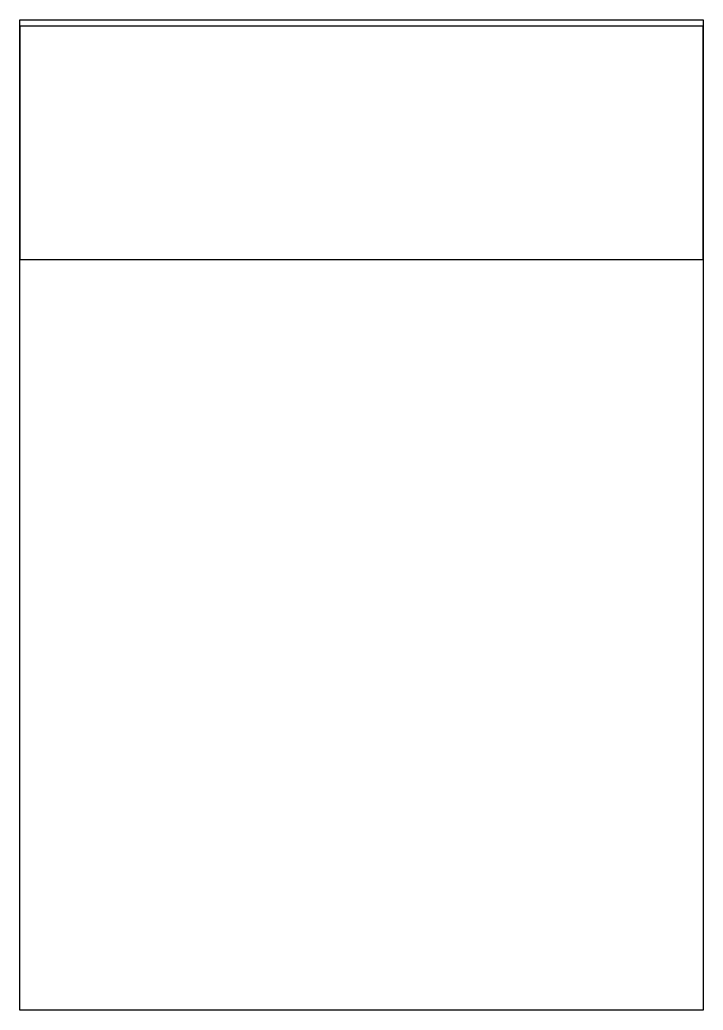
# Model space of a CAD drawing. Header units: inches. Extents: x 1 to 1921, y -2781 to 0.
import ezdxf

# ---------------------------------------------------------------- set-up
doc = ezdxf.new("R2010")
doc.units = ezdxf.units.IN
doc.header["$MEASUREMENT"] = 0
doc.layers.add('Layer 1', color=7, linetype='Continuous')
picture_1 = doc.add_image_def('image1.png', size_in_pixel=(1920, 2781))
picture_2 = doc.add_image_def('image2.png', size_in_pixel=(1918, 657))

msp = doc.modelspace()

# ---------------------------------------------------------------- pictures from other files: only their frames are drawn
at = {"layer": 'Layer 1'}
image = msp.add_image(picture_1, insert=(1, -2781), size_in_units=(1920, 2781), dxfattribs=at)
image = msp.add_image(picture_2, insert=(2.1, -673.8), size_in_units=(1917.8, 656.9), dxfattribs=at)

doc.saveas('drawing.dxf')
